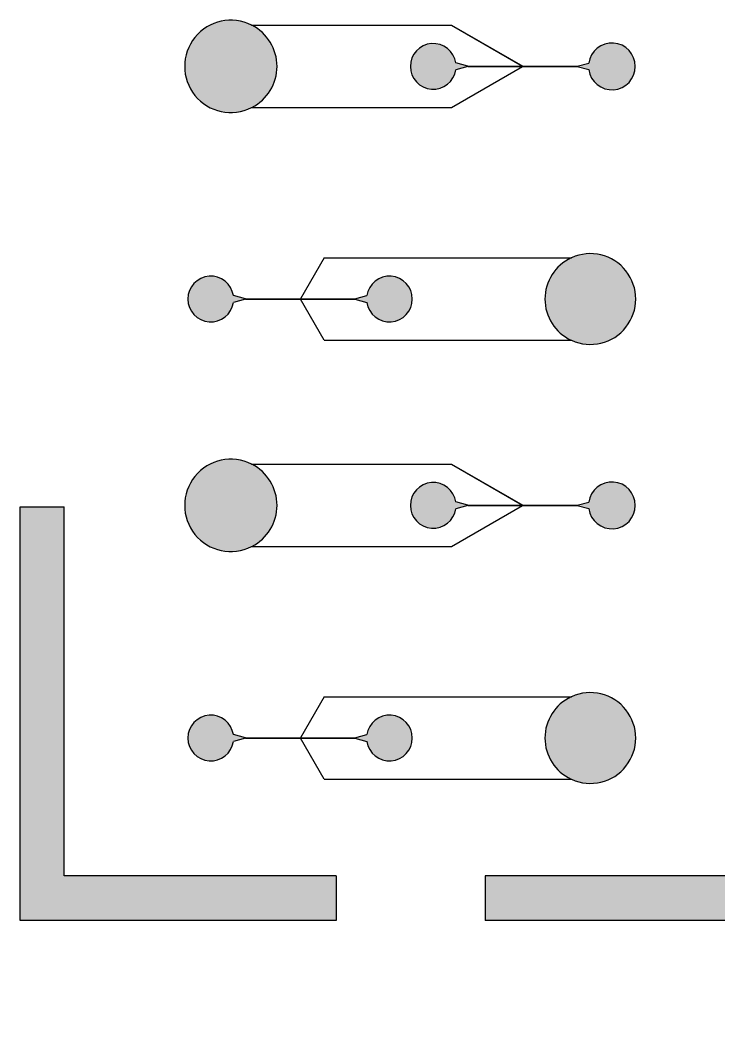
# Model space of a CAD drawing. Header units: inches. Extents: x 741154 to 810950, y 213785 to 295527.
# Drawn here: x 741154 to 756430, y 235187 to 257085 of the extents above; entities that cross this region are included whole.
import ezdxf

# ---------------------------------------------------------------- set-up
doc = ezdxf.new("R2010")
doc.units = ezdxf.units.IN
doc.header["$MEASUREMENT"] = 0

msp = doc.modelspace()

# ---------------------------------------------------------------- hatches: boundary and pattern name
h = msp.add_hatch(color=256)
h.dxf.hatch_style = 1
h.paths.add_polyline_path([(747273.8841701369, 270092.7119952063), (747273.8841701369, 268931.0991433456), (742115.7634755597, 268931.0991433456), (742115.7634755597, 259081.6419767005), (741154.1880902797, 259081.6419767005), (741154.1880902797, 270092.7119952063)])
h.paths.add_polyline_path([(741154.1880902797, 246443.8226151647), (742115.7634755597, 246443.8226151647), (742115.7634755597, 238383.2630943574), (748062.0567071838, 238383.2630943574), (748062.056707184, 237406.8480645984), (741154.1880902797, 237406.8480645984)])
h = msp.add_hatch(color=256)
h.dxf.hatch_style = 1
edge = h.paths.add_edge_path()
edge.add_line((750582.0079922958, 255170.7800122111), (752140.2042000861, 256070.4050122111))
edge.add_line((752140.204200086, 256070.405012211), (753331.0522762663, 256070.4050122111))
edge.add_line((753331.0522762663, 256070.4050122111), (753582.8315659168, 256000.690779227))
edge.add_arc((754089.7457561542, 256071.9050122111), 511.8920425671798, 187.9969064038009, 532.0030797841458)
edge.add_line((753582.8315830841, 256143.1193673948), (753331.0522762663, 256073.4050122111))
edge.add_line((753331.0522762663, 256073.4050122111), (752140.204200086, 256073.4050122111))
edge.add_line((752140.2042000861, 256073.4050122111), (750582.0079922958, 256973.0300122111))
edge.add_line((750582.0079922958, 256973.0300122111), (746216.3551807337, 256973.030012211))
edge.add_arc((745761.8557394512, 256071.9298788733), 1009.232972324722, 63.23440679047783, 296.7593229735227)
edge.add_line((746216.2565649811, 255170.7800122111), (750582.0079922958, 255170.7800122111))
edge = h.paths.add_edge_path(flags=16)
edge.add_line((750581.2041447187, 255173.7800122111), (752134.2042000862, 256070.4050122111))
edge.add_line((752134.2042000862, 256070.4050122111), (750939.8022762663, 256070.4050122111))
edge.add_line((750939.8022762663, 256070.4050122111), (750678.7735520056, 255997.1424820973))
edge.add_arc((750184.3945903238, 256071.9050545954), 500.0000000000001, 8.59940902861598, 351.40059097138396, ccw=False)
edge.add_line((750678.7735520056, 256146.6676270936), (750939.8022762663, 256073.4050122111))
edge.add_line((750939.8022762663, 256073.4050122111), (752134.204200086, 256073.4050122111))
edge.add_line((752134.2042000862, 256073.405012211), (750581.2041447187, 256970.0300122111))
edge.add_line((750581.2041447186, 256970.0300122111), (746222.2548520982, 256970.030012211))
edge.add_arc((745761.8557394512, 256071.9298788733), 1009.232972324722, -62.864846316319586, 62.85865644799509, ccw=False)
edge.add_line((746222.1578244368, 255173.7800122111), (750581.2041447186, 255173.780012211))
h = msp.add_hatch(color=256)
h.dxf.hatch_style = 1
edge = h.paths.add_edge_path(flags=16)
edge.add_line((747803.1382935691, 250088.434666175), (747285.0288380254, 250985.826567058))
edge.add_line((747285.0288380253, 250985.826567058), (748474.4307618142, 250985.826567058))
edge.add_line((748474.4307618142, 250985.826567058), (748733.4594079335, 250912.5639914898))
edge.add_arc((749227.8383696151, 250987.3265639879), 500.0000000000002, 188.599409028616, 531.400590971384)
edge.add_line((748733.4594079335, 251062.089136486), (748474.4307618142, 250988.826567058))
edge.add_line((748474.4307618142, 250988.826567058), (747285.0288380254, 250988.826567058))
edge.add_line((747285.0288380254, 250988.826567058), (747803.1382935691, 251886.218467941))
edge.add_line((747803.138293569, 251886.218467941), (753198.4801642989, 251886.2184679409))
edge.add_arc((753618.0935383696, 250987.326567058), 992.0090892587602, 115.0237229980755, 244.9762770019177)
edge.add_line((753198.4801642989, 250088.434666175), (747803.138293569, 250088.434666175))
edge = h.paths.add_edge_path()
edge.add_line((747801.4062427613, 250085.4346661751), (747281.5647364104, 250985.826567058))
edge.add_line((747281.5647364103, 250985.826567058), (746079.4307618142, 250985.826567058))
edge.add_line((746079.4307618142, 250985.826567058), (745816.8661654666, 250912.5639491054))
edge.add_arc((745322.4872037849, 250987.3265216035), 500.0000000000002, 8.59940902531838, 351.40059097468156, ccw=False)
edge.add_line((745816.8661654666, 251062.0890941016), (746079.4307618142, 250988.826567058))
edge.add_line((746079.4307618142, 250988.826567058), (747281.5647364104, 250988.826567058))
edge.add_line((747281.5647364104, 250988.826567058), (747801.4062427613, 251889.2184679409))
edge.add_line((747801.4062427613, 251889.2184679409), (753204.9676104811, 251889.2184679409))
edge.add_arc((753618.0935383696, 250987.326567058), 992.0090892587602, -114.61090089510498, 114.610900895105, ccw=False)
edge.add_line((753204.9676104811, 250085.434666175), (747801.4062427613, 250085.4346661751))
h = msp.add_hatch(color=256)
h.dxf.hatch_style = 1
edge = h.paths.add_edge_path()
edge.add_line((750582.0079922958, 245576.3590307074), (752140.2042000861, 246475.9840307074))
edge.add_line((752140.204200086, 246475.9840307074), (753331.0522762663, 246475.9840307074))
edge.add_line((753331.0522762663, 246475.9840307074), (753582.8315659168, 246406.2697977233))
edge.add_arc((754089.7457561542, 246477.4840307074), 511.8920425671798, 187.9969064038009, 532.0030797841458)
edge.add_line((753582.8315830841, 246548.6983858911), (753331.0522762663, 246478.9840307074))
edge.add_line((753331.0522762663, 246478.9840307074), (752140.204200086, 246478.9840307074))
edge.add_line((752140.2042000861, 246478.9840307074), (750582.0079922958, 247378.6090307074))
edge.add_line((750582.0079922958, 247378.6090307074), (746216.3551807337, 247378.6090307074))
edge.add_arc((745761.8557394512, 246477.5088973696), 1009.232972324722, 63.23440679047783, 296.7593229735227)
edge.add_line((746216.2565649811, 245576.3590307074), (750582.0079922958, 245576.3590307074))
edge = h.paths.add_edge_path(flags=16)
edge.add_line((750581.2041447187, 245579.3590307074), (752134.2042000862, 246475.9840307074))
edge.add_line((752134.2042000862, 246475.9840307074), (750939.8022762663, 246475.9840307074))
edge.add_line((750939.8022762663, 246475.9840307074), (750678.7735520056, 246402.7215005936))
edge.add_arc((750184.3945903238, 246477.4840730918), 500.0000000000001, 8.59940902861598, 351.40059097138396, ccw=False)
edge.add_line((750678.7735520056, 246552.2466455899), (750939.8022762663, 246478.9840307074))
edge.add_line((750939.8022762663, 246478.9840307074), (752134.204200086, 246478.9840307074))
edge.add_line((752134.2042000862, 246478.9840307074), (750581.2041447187, 247375.6090307074))
edge.add_line((750581.2041447186, 247375.6090307074), (746222.2548520982, 247375.6090307074))
edge.add_arc((745761.8557394512, 246477.5088973696), 1009.232972324722, -62.864846316319586, 62.85865644799509, ccw=False)
edge.add_line((746222.1578244368, 245579.3590307074), (750581.2041447186, 245579.3590307074))
h = msp.add_hatch(color=256)
h.dxf.hatch_style = 1
h.paths.add_polyline_path([(810349.9522703891, 244228.2702830842), (810949.9522703888, 244228.2702830843), (810949.952270389, 227210.9850394601), (810349.9522703892, 227210.98503946), (810349.9522703891, 232860.3658492591), (788856.4959246886, 232860.365849259), (788856.4959246884, 233308.258092046), (810349.9522703893, 233308.258092046), (810349.9522703891, 241749.1953466977), (788766.0746935545, 241749.1953466977), (788766.0746935545, 242197.0875894846), (810349.9522703892, 242197.0875894846)])
h.paths.add_polyline_path([(778987.27418894, 242197.0875894846), (778987.2741889398, 241749.1953466977), (757407.9900415675, 241749.1953466977), (757407.9900415675, 233308.258092046), (778579.5750946131, 233308.258092046), (778579.5750946131, 232860.365849259), (757407.9900415675, 232860.365849259), (757407.9900415675, 226245.3117111147), (756807.9900415676, 226245.3117111147), (756807.9900415675, 237406.8480645984), (751320.982598823, 237406.8480645984), (751320.982598823, 238383.2630943574), (756807.9900415674, 238383.2630943574), (756807.9900415674, 244317.37863106), (757407.9900415675, 244317.37863106), (757407.9900415675, 242197.0875894846)])
h = msp.add_hatch(color=256)
h.dxf.hatch_style = 1
edge = h.paths.add_edge_path(flags=16)
edge.add_line((747803.1382935691, 240494.0136846713), (747285.0288380254, 241391.4055855543))
edge.add_line((747285.0288380253, 241391.4055855543), (748474.4307618142, 241391.4055855543))
edge.add_line((748474.4307618142, 241391.4055855543), (748733.4594079335, 241318.1430099861))
edge.add_arc((749227.8383696151, 241392.9055824842), 500.0000000000002, 188.599409028616, 531.400590971384)
edge.add_line((748733.4594079335, 241467.6681549823), (748474.4307618142, 241394.4055855543))
edge.add_line((748474.4307618142, 241394.4055855543), (747285.0288380254, 241394.4055855543))
edge.add_line((747285.0288380254, 241394.4055855543), (747803.1382935691, 242291.7974864373))
edge.add_line((747803.138293569, 242291.7974864373), (753198.4801642989, 242291.7974864373))
edge.add_arc((753618.0935383696, 241392.9055855543), 992.0090892587602, 115.0237229980755, 244.9762770019177)
edge.add_line((753198.4801642989, 240494.0136846714), (747803.138293569, 240494.0136846713))
edge = h.paths.add_edge_path()
edge.add_line((747801.4062427613, 240491.0136846714), (747281.5647364104, 241391.4055855543))
edge.add_line((747281.5647364103, 241391.4055855543), (746079.4307618142, 241391.4055855543))
edge.add_line((746079.4307618142, 241391.4055855543), (745816.8661654666, 241318.1429676017))
edge.add_arc((745322.4872037849, 241392.9055400998), 500.0000000000002, 8.59940902531838, 351.40059097468156, ccw=False)
edge.add_line((745816.8661654666, 241467.668112598), (746079.4307618142, 241394.4055855543))
edge.add_line((746079.4307618142, 241394.4055855543), (747281.5647364104, 241394.4055855543))
edge.add_line((747281.5647364104, 241394.4055855543), (747801.4062427613, 242294.7974864372))
edge.add_line((747801.4062427613, 242294.7974864372), (753204.9676104811, 242294.7974864373))
edge.add_arc((753618.0935383696, 241392.9055855543), 992.0090892587602, -114.61090089510498, 114.610900895105, ccw=False)
edge.add_line((753204.9676104811, 240491.0136846714), (747801.4062427613, 240491.0136846714))

# ---------------------------------------------------------------- linework, layer by layer
for p, q in [((746216.3551807337, 256973.030012211), (750582.0079922958, 256973.0300122111)), ((746222.2548520982, 256970.030012211), (750581.2041447186, 256970.0300122111)), ((750581.2041447187, 256970.0300122111), (752134.2042000862, 256073.405012211)), ((750582.0079922958, 256973.0300122111), (752140.2042000861, 256073.4050122111)), ((750581.2041447187, 255173.7800122111), (752134.2042000862, 256070.4050122111)), ((750582.0079922958, 255170.7800122111), (752140.2042000861, 256070.4050122111)), ((750939.8022762663, 256073.4050122111), (750678.7735520056, 256146.6676270936)), ((750939.8022762663, 256070.4050122111), (750678.7735520056, 255997.1424820973)), ((750939.8022762663, 256073.4050122111), (752134.204200086, 256073.4050122111)), ((750939.8022762663, 256070.4050122111), (752134.2042000862, 256070.4050122111)), ((752140.204200086, 256073.4050122111), (753331.0522762663, 256073.4050122111)), ((752140.204200086, 256070.405012211), (753331.0522762663, 256070.4050122111)), ((753331.0522762663, 256073.4050122111), (753582.8315830841, 256143.1193673948)), ((753331.0522762663, 256070.4050122111), (753582.8315659168, 256000.690779227)), ((746216.2565649811, 255170.7800122111), (750582.0079922958, 255170.7800122111)), ((746222.1578244368, 255173.7800122111), (750581.2041447186, 255173.780012211)), ((747801.4062427613, 251889.2184679409), (747281.5647364104, 250988.826567058)), ((747803.1382935691, 251886.218467941), (747285.0288380254, 250988.826567058)), ((747801.4062427613, 251889.2184679409), (753204.9676104811, 251889.2184679409)), ((747803.138293569, 251886.218467941), (753198.4801642989, 251886.2184679409)), ((746079.4307618142, 250988.826567058), (745816.8661654666, 251062.0890941016)), ((746079.4307618142, 250985.826567058), (745816.8661654666, 250912.5639491054)), ((746079.4307618142, 250988.826567058), (747281.5647364104, 250988.826567058)), ((746079.4307618142, 250985.826567058), (747281.5647364103, 250985.826567058)), ((747801.4062427613, 250085.4346661751), (747281.5647364104, 250985.826567058)), ((747285.0288380254, 250988.826567058), (748474.4307618142, 250988.826567058)), ((747803.1382935691, 250088.434666175), (747285.0288380254, 250985.826567058)), ((747285.0288380253, 250985.826567058), (748474.4307618142, 250985.826567058)), ((748474.4307618142, 250988.826567058), (748733.4594079335, 251062.089136486)), ((748474.4307618142, 250985.826567058), (748733.4594079335, 250912.5639914898)), ((747801.4062427613, 250085.4346661751), (753204.9676104811, 250085.434666175)), ((747803.138293569, 250088.434666175), (753198.4801642989, 250088.434666175)), ((746216.3551807337, 247378.6090307074), (750582.0079922958, 247378.6090307074)), ((746222.2548520982, 247375.6090307074), (750581.2041447186, 247375.6090307074)), ((750581.2041447187, 247375.6090307074), (752134.2042000862, 246478.9840307074)), ((750582.0079922958, 247378.6090307074), (752140.2042000861, 246478.9840307074)), ((741154.1880902797, 237406.8480645984), (741154.1880902797, 246443.8226151647)), ((741154.1880902797, 246443.8226151647), (742115.7634755597, 246443.8226151647)), ((742115.7634755597, 238383.2630943574), (742115.7634755597, 246443.8226151647)), ((750581.2041447187, 245579.3590307074), (752134.2042000862, 246475.9840307074)), ((750582.0079922958, 245576.3590307074), (752140.2042000861, 246475.9840307074)), ((750939.8022762663, 246478.9840307074), (750678.7735520056, 246552.2466455899)), ((750939.8022762663, 246475.9840307074), (750678.7735520056, 246402.7215005936)), ((750939.8022762663, 246478.9840307074), (752134.204200086, 246478.9840307074)), ((750939.8022762663, 246475.9840307074), (752134.2042000862, 246475.9840307074)), ((752140.204200086, 246478.9840307074), (753331.0522762663, 246478.9840307074)), ((752140.204200086, 246475.9840307074), (753331.0522762663, 246475.9840307074)), ((753331.0522762663, 246478.9840307074), (753582.8315830841, 246548.6983858911)), ((753331.0522762663, 246475.9840307074), (753582.8315659168, 246406.2697977233)), ((746216.2565649811, 245576.3590307074), (750582.0079922958, 245576.3590307074)), ((746222.1578244368, 245579.3590307074), (750581.2041447186, 245579.3590307074)), ((747801.4062427613, 242294.7974864372), (747281.5647364104, 241394.4055855543)), ((747803.1382935691, 242291.7974864373), (747285.0288380254, 241394.4055855543)), ((747801.4062427613, 242294.7974864372), (753204.9676104811, 242294.7974864373)), ((747803.138293569, 242291.7974864373), (753198.4801642989, 242291.7974864373)), ((746079.4307618142, 241394.4055855543), (745816.8661654666, 241467.668112598)), ((746079.4307618142, 241391.4055855543), (745816.8661654666, 241318.1429676017)), ((746079.4307618142, 241394.4055855543), (747281.5647364104, 241394.4055855543)), ((746079.4307618142, 241391.4055855543), (747281.5647364103, 241391.4055855543)), ((747801.4062427613, 240491.0136846714), (747281.5647364104, 241391.4055855543)), ((747285.0288380254, 241394.4055855543), (748474.4307618142, 241394.4055855543)), ((747285.0288380253, 241391.4055855543), (748474.4307618142, 241391.4055855543)), ((747803.1382935691, 240494.0136846713), (747285.0288380254, 241391.4055855543)), ((748474.4307618142, 241394.4055855543), (748733.4594079335, 241467.6681549823)), ((748474.4307618142, 241391.4055855543), (748733.4594079335, 241318.1430099861)), ((747801.4062427613, 240491.0136846714), (753204.9676104811, 240491.0136846714)), ((747803.138293569, 240494.0136846713), (753198.4801642989, 240494.0136846714)), ((748062.0567071838, 238383.2630943574), (742115.7634755597, 238383.2630943574)), ((748062.0567071838, 238383.2630943574), (748062.0567071838, 237406.8480645984)), ((756807.9900415675, 238383.2630943574), (751320.982598823, 238383.2630943574)), ((751320.982598823, 238383.2630943574), (751320.982598823, 237406.8480645984)), ((748062.056707184, 237406.8480645984), (741154.1880902797, 237406.8480645984)), ((756807.9900415675, 237406.8480645984), (751320.982598823, 237406.8480645984))]:
    msp.add_line(p, q)
for centre, radius, start, end in [((745761.8557394512, 256071.9298788733), 1009.232972324722, 63.23440679047783, 296.7593229735227), ((745761.8557394512, 256071.9298788733), 1009.232972324722, 297.1351536836803, 62.85865644799517), ((750184.3945903238, 256071.9050545954), 500.0000000000001, 8.599409028616016, 351.400590971384), ((754089.7457561542, 256071.9050122111), 511.8920425671798, 187.9969064038009, 172.0030797841459), ((753618.0935383696, 250987.326567058), 992.0090892587602, 115.0237229980755, 244.9762770019177), ((753618.0935383696, 250987.326567058), 992.0090892587602, 245.389099104895, 114.610900895105), ((745322.4872037849, 250987.3265216035), 500.0000000000002, 8.599409025318455, 351.4005909746816), ((749227.8383696151, 250987.3265639879), 500.0000000000002, 188.599409028616, 171.400590971384), ((745761.8557394512, 246477.5088973696), 1009.232972324722, 63.23440679047186, 296.7593229735422), ((745761.8557394512, 246477.5088973696), 1009.232972324722, 297.1351536836944, 62.85865644799631), ((750184.3945903238, 246477.4840730918), 500.0000000000001, 8.599409028621338, 351.4005909713787), ((754089.7457561542, 246477.4840307074), 511.8920425671798, 187.99690640382, 172.0030797841861), ((753618.0935383696, 241392.9055855543), 992.0090892587602, 115.0237229980814, 244.976277001913), ((753618.0935383696, 241392.9055855543), 992.0090892587602, 245.3890991048763, 114.6109008951237), ((745322.4872037849, 241392.9055400998), 500.0000000000002, 8.5994090253531, 351.4005909746469), ((749227.8383696151, 241392.9055824842), 500.0000000000002, 188.5994090286213, 171.4005909713786)]:
    msp.add_arc(centre, radius, start, end)

doc.saveas('drawing.dxf')
